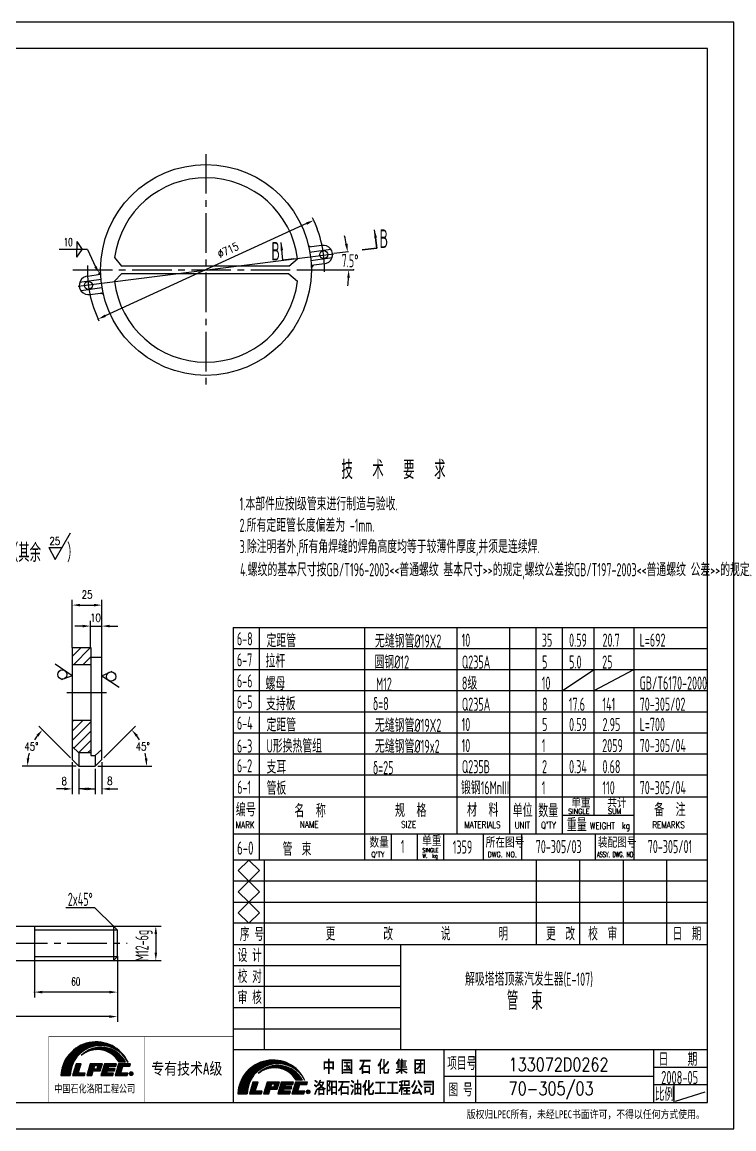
# Model space of a CAD drawing. Extents: x 61 to 809, y -2159 to 728.
# Drawn here: x 539.2 to 809.3, y -2154.2 to -1734.2 of the extents above; entities that cross this region are included whole.
import ezdxf
from ezdxf.enums import TextEntityAlignment as Align

# ---------------------------------------------------------------- set-up
doc = ezdxf.new("R2010")
doc.units = 0
doc.header["$LTSCALE"] = 20
doc.header["$MEASUREMENT"] = 0
for name, pattern in [('CENTER', [2, 1.25, -0.25, 0.25, -0.25]), ('CENTER2', [1.125, 0.75, -0.125, 0.125, -0.125]), ('DASHDOT', [1, 0.5, -0.25, 0, -0.25])]:
    doc.linetypes.add(name, pattern=pattern)
doc.layers.get('0').update_dxf_attribs({"linetype": 'CONTINUOUS'})
doc.layers.get('DEFPOINTS').update_dxf_attribs({"linetype": 'CONTINUOUS'})
for name, color, linetype in [('0010001004', 7, 'DASHDOT'), ('CENTER', 7, 'CENTER'), ('CON', 7, 'CONTINUOUS'), ('red', 1, 'CONTINUOUS'), ('TEXT', 3, 'CONTINUOUS'), ('THICK', 1, 'CONTINUOUS'), ('THIN', 7, 'CONTINUOUS'), ('WHITE', 7, 'CONTINUOUS'), ('YE', 2, 'CONTINUOUS')]:
    doc.layers.add(name, color=color, linetype=linetype)
doc.styles.add('CORPORATION', font='SIMHEI.TTF')
doc.styles.add('HZ', font='ascii', dxfattribs={"width": 0.65, "bigfont": 'lytxt'})
doc.styles.add('XW', font='romans', dxfattribs={"width": 0.8})
doc.styles.add('版权', font='SIMHEI.TTF', dxfattribs={"width": 0.8, "height": 3})
doc.dimstyles.new('1', dxfattribs={"dimtxt": 3, "dimasz": 3, "dimexe": 2, "dimexo": 0, "dimgap": 1, "dimtad": 0, "dimdec": 1, "dimzin": 0, "dimdsep": 46, "dimtxsty": 'XW', "dimcen": 0.1, "dimclrd": 7, "dimclre": 7, "dimclrt": 3, "dimadec": 0, "dimazin": 0, "dimtfac": 1, "dimtdec": 1, "dimtofl": 0, "dimtmove": 2, "dimatfit": 3, "dimfxl": 0, "dimtvp": 1.333333333333333, "dimtolj": 1, "dimtzin": 0, "dimarcsym": 0})
doc.dimstyles.new('DIM11', dxfattribs={"dimtxt": 3, "dimasz": 3, "dimexe": 2, "dimexo": 1, "dimgap": 1, "dimtad": 0, "dimdec": 3, "dimzin": 0, "dimdsep": 46, "dimtxsty": 'XW', "dimcen": 0, "dimclrd": 7, "dimclre": 7, "dimclrt": 3, "dimadec": 0, "dimazin": 0, "dimtfac": 0.6666666666666666, "dimtdec": 3, "dimtix": 1, "dimtofl": 0, "dimtmove": 2, "dimatfit": 3, "dimfxl": 0, "dimtvp": 1.333333333333333, "dimtolj": 1, "dimtzin": 0, "dimarcsym": 0})
doc.dimstyles.new('DIM6', dxfattribs={"dimtxt": 3, "dimasz": 3, "dimexe": 2, "dimexo": 1, "dimgap": 1, "dimtad": 0, "dimtih": 1, "dimtoh": 1, "dimdec": 1, "dimzin": 0, "dimdsep": 46, "dimtxsty": 'XW', "dimcen": 2, "dimclrd": 7, "dimclre": 7, "dimclrt": 3, "dimadec": 0, "dimazin": 0, "dimtfac": 0.6666666666666666, "dimtdec": 1, "dimtmove": 2, "dimatfit": 3, "dimfxl": 0, "dimtvp": 0.8333333333333334, "dimtolj": 1, "dimtzin": 0, "dimarcsym": 0})
pattern_1 = [(45, (0, 0), (-0.1122532015133644, 0.1122532015133644), [])]

# ---------------------------------------------------------------- blocks, each defined once
blk = doc.blocks.new('*D20')
at = {"layer": 'DEFPOINTS', "color": 0}
for p in [(558.2579928329791, -2014.013701108211), (560.7579928329791, -2016.513701108211), (558.2579928329791, -2025.15029196441)]:
    blk.add_point(p, dxfattribs=at)
at = {"layer": 'THIN', "color": 7, "lineweight": -2}
for p, q in [((558.2579928329791, -2015.013701108211), (558.2579928329791, -2027.15029196441)), ((560.7579928329791, -2017.513701108211), (560.7579928329791, -2027.15029196441)), ((555.2579928329791, -2025.15029196441), (552.2579928329791, -2025.15029196441)), ((563.7579928329791, -2025.15029196441), (566.7579928329791, -2025.15029196441))]:
    blk.add_line(p, q, dxfattribs=at)
at = {"layer": 'THIN', "color": 7}
for points in [[(555.2579928329791, -2024.65029196441), (555.2579928329791, -2025.65029196441), (558.2579928329791, -2025.15029196441)], [(563.7579928329791, -2024.65029196441), (563.7579928329791, -2025.65029196441), (560.7579928329791, -2025.15029196441)]]:
    blk.add_solid(points, dxfattribs=at)
at = {"layer": 'THIN', "color": 3, "insert": (555.2300005828571, -2022.178611678173), "char_height": 3, "attachment_point": 5, "style": 'XW'}
blk.add_mtext('\\A1;8', dxfattribs=at)
blk = doc.blocks.new('*D21')
at = {"layer": 'DEFPOINTS', "color": 0}
for p in [(569.5079928329791, -2014.013701108211), (567.0079928329791, -2016.513701108211), (569.5079928329791, -2025.15029196441)]:
    blk.add_point(p, dxfattribs=at)
at = {"layer": 'THIN', "color": 7, "lineweight": -2}
for p, q in [((569.5079928329791, -2015.013701108211), (569.5079928329791, -2027.15029196441)), ((567.0079928329791, -2017.513701108211), (567.0079928329791, -2027.15029196441)), ((564.0079928329791, -2025.15029196441), (561.0079928329791, -2025.15029196441)), ((572.5079928329791, -2025.15029196441), (575.5079928329791, -2025.15029196441))]:
    blk.add_line(p, q, dxfattribs=at)
at = {"layer": 'THIN', "color": 7}
for points in [[(564.0079928329791, -2024.65029196441), (564.0079928329791, -2025.65029196441), (567.0079928329791, -2025.15029196441)], [(572.5079928329791, -2024.65029196441), (572.5079928329791, -2025.65029196441), (569.5079928329791, -2025.15029196441)]]:
    blk.add_solid(points, dxfattribs=at)
at = {"layer": 'THIN', "color": 3, "insert": (572.5071699728115, -2022.086302941379), "char_height": 3, "attachment_point": 5, "style": 'XW'}
blk.add_mtext('\\A1;8', dxfattribs=at)
blk = doc.blocks.new('*D7')
at = {"layer": 'DEFPOINTS', "color": 0}
for p in [(543.86544230808, -2006.760782515361), (558.257992832979, -2014.01370110821), (560.7579928329791, -2016.513701108211), (560.7579928329791, -2016.513701108211), (567.007992832979, -2016.513701108211)]:
    blk.add_point(p, dxfattribs=at)
at = {"layer": 'THIN', "color": 7, "lineweight": -2}
for p, q in [((557.5508860517924, -2013.306594327024), (545.5510695238772, -2001.306777799108)), ((559.757992832979, -2016.513701108211), (539.2521556472796, -2016.51370110821))]:
    blk.add_line(p, q, dxfattribs=at)
for start, end in [(143.8208058964065, 149.2795226039991), (165.2550525278832, 171.179194103593)]:
    blk.add_arc((560.757992832979, -2016.513701108211), 19.50583718569948, start, end, dxfattribs=at)
at = {"layer": 'THIN', "color": 7}
for points in [[(544.6336793129585, -2004.673841546307), (545.3930687660526, -2005.324477895221), (546.9652830862502, -2002.720991361482)], [(541.9813752227245, -2013.561034718185), (540.9843364164759, -2013.484134660745), (541.2521556472793, -2016.513701108211)]]:
    blk.add_solid(points, dxfattribs=at)
at = {"layer": 'THIN', "color": 3, "insert": (542.7369490926138, -2009.049140382833), "char_height": 3, "attachment_point": 5, "style": 'XW'}
blk.add_mtext('\\A1;45%%d', dxfattribs=at)
blk = doc.blocks.new('*D11')
at = {"layer": 'DEFPOINTS', "color": 0}
for p in [(569.5079928329791, -1955.407523343699), (558.2579928329791, -1971.513701108211), (569.5079928329791, -1975.263701108211)]:
    blk.add_point(p, dxfattribs=at)
at = {"layer": 'THIN', "color": 7, "lineweight": -2}
for p, q in [((558.2579928329791, -1971.513701108211), (558.2579928329791, -1953.407523343699)), ((561.2579928329791, -1955.407523343699), (566.5079928329791, -1955.407523343699)), ((569.5079928329791, -1975.263701108211), (569.5079928329791, -1953.407523343699))]:
    blk.add_line(p, q, dxfattribs=at)
at = {"layer": 'THIN', "color": 7}
for points in [[(561.2579928329791, -1954.907523343699), (561.2579928329791, -1955.907523343699), (558.2579928329791, -1955.407523343699)], [(566.5079928329791, -1954.907523343699), (566.5079928329791, -1955.907523343699), (569.5079928329791, -1955.407523343699)]]:
    blk.add_solid(points, dxfattribs=at)
at = {"layer": 'THIN', "color": 3, "insert": (563.8829928329791, -1951.407523343699), "char_height": 3, "attachment_point": 5, "style": 'XW'}
blk.add_mtext('\\A1;25', dxfattribs=at)
blk = doc.blocks.new('*D12')
at = {"layer": 'DEFPOINTS', "color": 0}
for p in [(569.5079928329791, -1963.360646249807), (565.2040239712247, -1971.513701108211), (569.5079928329791, -1975.263701108211)]:
    blk.add_point(p, dxfattribs=at)
at = {"layer": 'THIN', "color": 7, "lineweight": -2}
for p, q in [((565.2040239712247, -1971.513701108211), (565.2040239712247, -1961.360646249807)), ((569.5079928329791, -1975.263701108211), (569.5079928329791, -1961.360646249807)), ((562.2040239712247, -1963.360646249807), (559.2040239712247, -1963.360646249807)), ((572.5079928329791, -1963.360646249807), (575.5079928329791, -1963.360646249807))]:
    blk.add_line(p, q, dxfattribs=at)
at = {"layer": 'THIN', "color": 7}
for points in [[(562.2040239712247, -1962.860646249807), (562.2040239712247, -1963.860646249807), (565.2040239712247, -1963.360646249807)], [(572.5079928329791, -1962.860646249807), (572.5079928329791, -1963.860646249807), (569.5079928329791, -1963.360646249807)]]:
    blk.add_solid(points, dxfattribs=at)
at = {"layer": 'THIN', "color": 3, "insert": (567.0828159767943, -1960.20911434811), "char_height": 3, "attachment_point": 5, "style": 'XW'}
blk.add_mtext('\\A1;10', dxfattribs=at)
blk = doc.blocks.new('*D13')
at = {"layer": 'DEFPOINTS', "color": 0}
for p in [(585.8506194064498, -2011.464834534567), (569.5079928329789, -2014.01370110821), (560.757992832979, -2016.513701108211), (567.007992832979, -2016.51370110821), (567.007992832979, -2016.51370110821)]:
    blk.add_point(p, dxfattribs=at)
at = {"layer": 'THIN', "color": 7, "lineweight": -2}
for p, q in [((570.2150996141655, -2013.306594327024), (582.21596639518, -2001.305727546009)), ((568.007992832979, -2016.51370110821), (588.5153153008557, -2016.51370110821))]:
    blk.add_line(p, q, dxfattribs=at)
for start, end in [(30.71982700242657, 36.17986704683983), (8.820132953161883, 14.74552563837693)]:
    blk.add_arc((567.007992832979, -2016.51370110821), 19.50732246787662, start, end, dxfattribs=at)
at = {"layer": 'THIN', "color": 7}
for points in [[(582.3739824420503, -2005.323418409189), (583.1333680742448, -2004.672777600742), (580.8017528328069, -2002.719941108382)], [(586.7831523228976, -2013.484136233575), (585.7861130650676, -2013.561030435866), (586.5153153008555, -2016.51370110821)]]:
    blk.add_solid(points, dxfattribs=at)
at = {"layer": 'THIN', "color": 3, "insert": (585.0304087951474, -2009.048571989951), "char_height": 3, "attachment_point": 5, "style": 'XW'}
blk.add_mtext('\\A1;45%%d', dxfattribs=at)
blk = doc.blocks.new('LPEC')
h = blk.add_hatch()
h.set_pattern_fill('ANSI31', color=256, scale=0.05, style=0)
h.set_pattern_definition(pattern_1)
edge = h.paths.add_edge_path()
edge.add_arc((15.13634173371898, 0.8108710381984279), 11.54720042876356, 26.85015761573072, 179.2178339570426)
edge.add_line((3.590217256253952, 0.9685012793335093), (0.05279492648219275, 0.9685012793335093))
edge.add_arc((13.40353834593937, 0.3896851102606888), 13.36328470136587, 24.948028602122292, 177.517518871708, ccw=False)
edge.add_line((25.51990509902231, 6.02626516509406), (25.43864739037565, 6.02626516509406))
h = blk.add_hatch()
h.set_pattern_fill('ANSI31', color=256, scale=0.05, style=0)
h.set_pattern_definition(pattern_1)
edge = h.paths.add_edge_path()
edge.add_arc((15.23959525281387, 1.187099232742302), 10.51862965956591, 27.57701538988932, 135.2740042091311)
edge.add_arc((13.88112386892189, 1.300082792656863), 9.514340166635382, 29.995451964915105, 129.9929834279498, ccw=False)
edge.add_line((22.12116174305095, 6.05659881169538), (24.56319669033121, 6.05659881169538))
h = blk.add_hatch()
h.set_pattern_fill('ANSI31', color=256, scale=0.05, style=0)
h.set_pattern_definition(pattern_1)
h.paths.add_polyline_path([(6.631105068037527, 1.886310876473544), (7.731193039823552, 5.397466774701115), (5.787349380215915, 5.397466774701115), (4.441610823021279, 0.9685012793335093), (9.034208362967206, 0.968501279333509), (9.290539460207924, 1.886310876473544)])
h = blk.add_hatch()
h.set_pattern_fill('ANSI31', color=256, scale=0.05, style=0)
h.set_pattern_definition(pattern_1)
h.paths.add_polyline_path([(14.07980144296528, 4.720643877207436), (13.6552847140196, 3.415442792087213), (12.51040749547513, 3.415442792087212), (12.90227062650826, 4.720643877207436)], flags=16)
h.paths.add_polyline_path([(12.288550824342, 2.729415588061215), (14.93730470468074, 2.729415588061215), (15.79174090433401, 5.397466774701115), (11.17778234072432, 5.397466774701115), (9.83204497025315, 0.968501279333509), (11.74384709436515, 0.968501279333509)])
h = blk.add_hatch()
h.set_pattern_fill('ANSI31', color=256, scale=0.05, style=0)
h.set_pattern_definition(pattern_1)
h.paths.add_polyline_path([(21.11485697221349, 5.397467466208127), (16.53293994409921, 5.397467466208127), (15.18720138690435, 0.968501279333509), (19.77980011357397, 0.968501279333509), (20.0468105359231, 1.886311567980556), (17.3873761437527, 1.886311567980556), (17.68642928832071, 2.750760335009772), (20.33518316865923, 2.750760335009772), (20.59151426590017, 3.64722518520125), (17.94276038556143, 3.64722518520125), (18.19909148280215, 4.490329896788808), (20.86920638680442, 4.490329896788808)])
h = blk.add_hatch()
h.set_pattern_fill('ANSI31', color=256, scale=0.05, style=0)
h.set_pattern_definition(pattern_1)
h.paths.add_polyline_path([(26.51379992720456, 5.386795438487297), (21.91052187542675, 5.386795438487297), (20.58614434189565, 0.968501279333509), (25.13602102123798, 0.968501279333509), (25.43507416580599, 1.875638848752828), (22.76495807508024, 1.875638848752828), (23.57667341412969, 4.479657869068092), (26.21474678263655, 4.479657869068092)])
for p, q in [((5.787349380215915, 5.397466774701115), (4.441610823021279, 0.968501279333509)), ((7.731193039823552, 5.397466774701115), (5.787349380215915, 5.397466774701115)), ((6.631105068037527, 1.886310876473544), (7.731193039823552, 5.397466774701115)), ((11.17778234072432, 5.397466774701115), (9.83204497025315, 0.968501279333509)), ((15.79174090433401, 5.397466774701115), (11.17778234072432, 5.397466774701115)), ((12.51040749547513, 3.415442792087212), (12.90227062650826, 4.720643877207436)), ((12.90227062650826, 4.720643877207436), (14.07980144296527, 4.720643877207436)), ((14.07980144296528, 4.720643877207436), (13.6552847140196, 3.415442792087213)), ((14.93730470468074, 2.729415588061215), (15.79174090433401, 5.397466774701115)), ((16.53293994409921, 5.397467466208127), (15.18720138690435, 0.968501279333509)), ((21.11485697221349, 5.397467466208127), (16.53293994409921, 5.397467466208127)), ((17.94276038556143, 3.64722518520125), (18.19909148280215, 4.490329896788808)), ((18.19909148280215, 4.490329896788808), (20.86920638680442, 4.490329896788808)), ((21.91052187542675, 5.386795438487297), (20.58614434189565, 0.968501279333509)), ((20.86920638680442, 4.490329896788808), (21.11485697221349, 5.397467466208127)), ((26.51379992720456, 5.386795438487297), (21.91052187542675, 5.386795438487297)), ((24.56319669033121, 6.05659881169538), (22.12116174305095, 6.05659881169538)), ((22.76495807508024, 1.875638848752828), (23.57667341412969, 4.479657869068092)), ((23.57667341412969, 4.479657869068092), (26.21474678263655, 4.479657869068092)), ((25.43864739037565, 6.02626516509406), (25.51990509902231, 6.02626516509406)), ((26.21474678263655, 4.479657869068092), (26.51379992720456, 5.386795438487297)), ((0.05279492648219275, 0.9685012793335093), (3.590217256253952, 0.9685012793335093)), ((4.441610823021279, 0.9685012793335093), (9.034208362967206, 0.968501279333509)), ((9.290539460207924, 1.886310876473544), (6.631105068037527, 1.886310876473544)), ((9.034208362967206, 0.968501279333509), (9.290539460207924, 1.886310876473544)), ((9.83204497025315, 0.968501279333509), (11.74384709436515, 0.968501279333509)), ((11.74384709436515, 0.968501279333509), (12.288550824342, 2.729415588061215)), ((12.288550824342, 2.729415588061215), (14.93730470468074, 2.729415588061215)), ((13.6552847140196, 3.415442792087213), (12.51040749547513, 3.415442792087212)), ((15.18720138690435, 0.968501279333509), (19.77980011357397, 0.968501279333509)), ((17.3873761437527, 1.886311567980556), (17.68642928832071, 2.750760335009772)), ((20.0468105359231, 1.886311567980556), (17.3873761437527, 1.886311567980556)), ((17.68642928832071, 2.750760335009772), (20.33518316865923, 2.750760335009772)), ((20.59151426590017, 3.64722518520125), (17.94276038556143, 3.64722518520125)), ((19.77980011357397, 0.968501279333509), (20.0468105359231, 1.886311567980556)), ((20.33518316865923, 2.750760335009772), (20.59151426590017, 3.64722518520125)), ((20.58614434189565, 0.968501279333509), (25.13602102123798, 0.968501279333509)), ((25.43507416580599, 1.875638848752828), (22.76495807508024, 1.875638848752828)), ((25.13602102123798, 0.968501279333509), (25.43507416580599, 1.875638848752828))]:
    blk.add_line(p, q)
at = {"color": 251}
for p, q in [((26.3491432231873, 1.268212865588907), (26.3491432231873, 2.109340558628332)), ((26.3491432231873, 2.109340558628332), (26.89028678255374, 2.109340558628332)), ((26.44684973214851, 1.268212865588907), (26.3491432231873, 1.268212865588907)), ((26.44309137870721, 1.756367027765009), (26.44309137870721, 2.037995014141757)), ((26.44309137870721, 2.037995014141757), (26.89028678255374, 2.037995014141757)), ((26.89028678255374, 1.756367027765009), (26.44309137870721, 1.756367027765009)), ((26.90156065615395, 1.677511717124844), (26.44684973214851, 1.677511717124844)), ((26.44684973214851, 1.677511717124844), (26.44684973214851, 1.268212865588907)), ((27.0255720790334, 1.279477514819177), (26.90156065615395, 1.677511717124844)), ((26.97927281414725, 1.739939258404747), (27.12327858799483, 1.279477514819177)), ((27.12327858799483, 1.279477514819177), (27.0255720790334, 1.279477514819177))]:
    blk.add_line(p, q, dxfattribs=at)
blk.add_circle((26.6953680349842, 1.667531196416292), 0.7054155515529277, dxfattribs=at)
for centre, radius, start, end in [((13.40353834593937, 0.3896851102606888), 13.36328470136587, 24.94802860212237, 177.517518871708), ((15.13634173371898, 0.8108710381984279), 11.54720042876356, 26.85015761573072, 179.2178339570426), ((15.23959525281387, 1.187099232742302), 10.51862965956591, 27.57701538988932, 135.2740042091311), ((13.88112386892189, 1.300082792656863), 9.514340166635382, 29.99545196491507, 129.9929834279499), ((26.86904143436524, 1.897439464434506), 0.1421521275716903, 262.9337998199252, 81.40465485850675), ((26.88928944581728, 1.913681620212544), 0.1956614802728412, 297.380210849457, 89.70794745534258)]:
    blk.add_arc(centre, radius, start, end)

msp = doc.modelspace()

# ---------------------------------------------------------------- linework, layer by layer
msp.add_line((744.3014582321381, -2035.157893315461), (771.3014574255163, -2035.157893315461))
at = {"color": 1, "linetype": 'Continuous'}
msp.add_line((786.5031738952356, -2137.51789331546), (786.5031738952356, -2144.07276477321), dxfattribs=at)
at = {"const_width": 0.2}
for points in [[(549.2531738952356, -2119.157893315461), (619.2531738952356, -2119.157893315461)], [(549.2531738952356, -2144.157893315461), (549.2531738952356, -2119.157893315461)], [(585.6493992191544, -2119.157893315461), (585.6493992191544, -2144.157893315461)], [(549.2531738952356, -2144.157893315461), (619.2531738952356, -2144.157893315461)]]:
    msp.add_lwpolyline(points, dxfattribs=at)
at = {"layer": '0010001004', "color": 7, "linetype": 'CENTER2'}
for p, q in [((608.98537146043, -1784.21165269891), (608.98537146043, -1873.71165269891)), ((558.48537146043, -1828.21165269891), (663.8853714604301, -1828.21165269891)), ((556.2579928329791, -1988.513701108211), (571.5079928329791, -1988.513701108211)), ((443.8726045087158, -2083.750340169036), (579.1226045087158, -2083.750340169036))]:
    msp.add_line(p, q, dxfattribs=at)
at = {"layer": 'CENTER', "color": 7, "linetype": 'Continuous'}
msp.add_line((560.5270915056236, -1834.329408830012), (657.4578492863408, -1822.093470122421), dxfattribs=at)
at = {"layer": 'red'}
for p, q in [((629.3014582321381, -2052.157893315461), (629.3014582321382, -1963.847561128445)), ((669.3014582321381, -2052.157893315461), (669.3014582321382, -1963.847561128445)), ((704.3014582321381, -2042.157893315461), (704.301458232138, -1963.847561128445)), ((724.3014582321381, -2042.157893315461), (724.3014582321379, -1963.847561128445)), ((734.3014582321381, -2042.157893315461), (734.301458232138, -1963.847561128445)), ((744.3014582321381, -2042.157893315461), (744.3014582321376, -1963.847561128445)), ((756.3014574255163, -2035.157893315461), (756.3014574255162, -1963.847561128445)), ((771.3014574255167, -1963.847561128445), (771.3014574255163, -2052.157893315461)), ((619.2299584311501, -2028.157893315461), (799.3014574255163, -2028.157893315461)), ((619.2299584311501, -2042.157893315461), (799.3014574255163, -2042.157893315461)), ((679.3014582321381, -2042.157893315461), (679.3014582321381, -2052.157893315461)), ((689.3014582321381, -2052.157893315461), (689.3014582321381, -2042.157893315461)), ((699.3014582321381, -2052.157893315461), (699.3014582321381, -2042.157893315461)), ((714.3014582321381, -2052.157893315461), (714.3014582321381, -2042.157893315461)), ((728.8014582321381, -2052.157893315461), (728.8014582321381, -2042.157893315461)), ((756.8014582321381, -2052.157893315461), (756.8014582321381, -2042.157893315461))]:
    msp.add_line(p, q, dxfattribs=at)
at = {"layer": 'TEXT'}
for p, q in [((621.2531738952356, -2056.157893315461), (625.2531738952356, -2052.157893315461)), ((625.2531738952356, -2052.157893315461), (629.2531738952356, -2056.157893315461)), ((625.2531738952356, -2060.157893315461), (621.2531738952356, -2056.157893315461)), ((629.2531738952356, -2056.157893315461), (625.2531738952356, -2060.157893315461)), ((621.2531738952356, -2064.157893315461), (625.2531738952356, -2060.157893315461)), ((625.2531738952356, -2060.157893315461), (629.2531738952356, -2064.157893315461)), ((625.2531738952356, -2068.157893315461), (621.2531738952356, -2064.157893315461)), ((629.2531738952356, -2064.157893315461), (625.2531738952356, -2068.157893315461)), ((625.2531738952356, -2068.157893315461), (621.2531738952356, -2072.157893315461)), ((629.2531738952356, -2072.157893315461), (625.2531738952356, -2068.157893315461)), ((621.2531738952356, -2072.157893315461), (625.2531738952356, -2076.157893315461)), ((625.2531738952356, -2076.157893315461), (629.2531738952356, -2072.157893315461))]:
    msp.add_line(p, q, dxfattribs=at)
at = {"layer": 'THICK', "color": 7, "linetype": 'Continuous'}
for p, q in [((560.0058771595892, -1817.394064885826), (561.9732611127483, -1820.394064885826)), ((560.0058771595892, -1817.394064885826), (560.0058771595892, -1820.394064885826)), ((564.0602780301111, -1820.394064885826), (553.3102780301111, -1820.394064885826)), ((560.0058771595892, -1823.394064885826), (560.0058771595893, -1820.394064885826)), ((560.0058771595892, -1823.394064885826), (561.9732611127483, -1820.394064885826)), ((564.0602780301111, -1820.394064885826), (567.0540396446459, -1826.99250790219)), ((657.4957884548852, -1821.897898886825), (663.0985229658187, -1821.168607449884)), ((645.9853714604302, -1828.21165269891), (664.9853714604302, -1828.21165269891))]:
    msp.add_line(p, q, dxfattribs=at)
at = {"layer": 'THICK'}
for p, q in [((638.123339080911, -1824.519480504973), (637.5098833525248, -1817.75087530908)), ((673.3693491332614, -1815.980473134294), (673.8877741113143, -1819.972619445933)), ((648.6435644622378, -1819.484352498486), (647.8724686023687, -1819.017542928219)), ((647.8724686023687, -1819.017542928219), (648.3938024068424, -1819.495257345327)), ((653.0219288822519, -1818.892807905446), (648.0484974680252, -1819.610428953063)), ((648.3311839483357, -1821.499896696596), (656.3885790332566, -1820.347341081671)), ((668.3105518254021, -1820.616507303812), (673.8877741113143, -1819.972619445933)), ((673.8877741113143, -1819.972619445933), (668.3105518254021, -1820.616507303812)), ((574.3046656608044, -1823.494805739359), (576.98537146043, -1826.71165269891)), ((640.48537146043, -1826.71165269891), (576.98537146043, -1826.71165269891)), ((642.3834158068356, -1823.959827741752), (638.123339080911, -1824.519480504973)), ((640.48537146043, -1826.71165269891), (643.7318088268363, -1824.006288226905)), ((648.7704804543795, -1824.683765189448), (656.9277803614581, -1823.526847635787)), ((653.9266935267584, -1825.859973824099), (648.9532621125317, -1826.577594871717)), ((649.6981863399816, -1826.444975509035), (648.9816147143191, -1827.226976215745)), ((648.9816147143191, -1827.226976215745), (649.1986622291907, -1826.466785202717)), ((564.0472490942833, -1830.584957264245), (569.0206805085098, -1829.867336216628)), ((568.0259942256646, -1830.010860426151), (568.981423059881, -1828.968192817204)), ((568.981423059881, -1828.968192817204), (568.5255183364555, -1829.989050732468)), ((574.2433859279091, -1832.453638231431), (576.98537146043, -1829.71165269891)), ((640.48537146043, -1829.71165269891), (576.98537146043, -1829.71165269891)), ((640.48537146043, -1829.71165269891), (643.7232681669428, -1832.486992733064)), ((569.2078241053988, -1831.861070721055), (561.0461622595834, -1832.918083452558)), ((569.5428538505477, -1834.949396330485), (561.5853635877851, -1836.097590006673)), ((564.9520137387898, -1837.552123182899), (569.9254451530163, -1836.834502135281)), ((569.3303781588037, -1836.960578589859), (569.0806161034083, -1836.9714834367)), ((569.0806161034083, -1836.9714834367), (570.1014740186728, -1837.427388160126)), ((570.1014740186728, -1837.427388160126), (569.5801402141993, -1836.949673743017)), ((558.2579928329791, -1971.513701108211), (558.2579928329791, -2014.013701108211)), ((558.2579928329791, -1971.513701108211), (565.2579928329791, -1971.513701108211)), ((565.2579928329791, -1971.513701108211), (565.2579928329791, -2012.513701108211)), ((565.2579928329791, -1978.013701108211), (558.2579928329791, -1978.013701108211)), ((569.5079928329791, -1975.263701108211), (565.2579928329791, -1975.263701108211)), ((569.5079928329791, -2014.013701108211), (569.5079928329791, -1975.263701108211)), ((558.2579928329791, -1999.013701108211), (565.2579928329791, -1999.013701108211)), ((560.7579928329791, -2011.513701108211), (558.2579928329791, -2009.013701108211)), ((560.7579928329791, -2011.513701108211), (560.7579928329791, -2016.513701108211)), ((565.2579928329791, -2011.513701108211), (560.7579928329791, -2011.513701108211)), ((567.0079928329791, -2012.513701108211), (569.5079928329791, -2010.227986822496)), ((558.2579928329791, -2014.013701108211), (560.7579928329791, -2016.513701108211)), ((565.2579928329791, -2012.513701108211), (567.0079928329791, -2012.513701108211)), ((567.0079928329791, -2012.513701108211), (567.0079928329791, -2016.513701108211)), ((567.0079928329791, -2016.513701108211), (569.5079928329791, -2014.013701108211)), ((560.7579928329791, -2016.513701108211), (567.0079928329791, -2016.513701108211)), ((799.3014574255163, -2052.157893315461), (619.2531738952356, -2052.157893315461)), ((631.2531738952356, -2124.157893315461), (631.2531738952356, -2052.157893315461)), ((734.2531738952356, -2052.157893315461), (734.2531738952356, -2084.157893315461)), ((750.7531738952356, -2052.157893315461), (750.7531738952356, -2084.157893315461)), ((767.2531738952356, -2052.157893315461), (767.2531738952356, -2084.157893315461)), ((783.7531738952356, -2052.157893315461), (783.7531738952356, -2084.157893315461)), ((507.8726045087158, -2077.250340169036), (573.8726045087158, -2077.250340169036)), ((543.8726045087158, -2077.250340169036), (543.8726045087158, -2090.250340169036)), ((573.8726045087158, -2077.250340169036), (573.8726045087158, -2090.250340169036)), ((575.3726045087158, -2078.750340169036), (573.8726045087158, -2077.250340169036)), ((575.3726045087158, -2088.750340169036), (575.3726045087158, -2078.750340169036)), ((619.2531738952356, -2084.157893315461), (799.2531738952356, -2084.157893315461)), ((682.7531738952356, -2084.157893315461), (682.7531738952356, -2124.157893315461)), ((507.8726045087158, -2090.250340169036), (573.8726045087158, -2090.250340169036)), ((573.8726045087158, -2090.250340169036), (575.3726045087158, -2088.750340169036)), ((799.2531738952356, -2124.157893315461), (619.2531738952356, -2124.157893315461)), ((699.2531738952356, -2124.157893315461), (699.2531738952356, -2144.157893315461)), ((711.2531738952356, -2124.157893315461), (711.2531738952356, -2144.157893315461)), ((778.7531738952356, -2124.157893315461), (778.7531738952356, -2144.157893315461))]:
    msp.add_line(p, q, dxfattribs=at)
at = {"layer": 'THICK', "color": 0}
msp.add_line((565.2040239712247, -1963.360646249807), (569.5079928329791, -1963.360646249807), dxfattribs=at)
at = {"layer": 'THICK', "color": 7}
for p, q in [((558.2579928329791, -1974.924217361379), (561.6684965586447, -1971.513701108211)), ((565.2040239712247, -1971.513701108211), (558.7040478470141, -1978.013701108211)), ((558.2579928329791, -1982.263701108211), (551.7981211300405, -1977.803313503801)), ((562.2395752595941, -1978.013701108211), (565.2579928329791, -1974.995272447539)), ((558.2579928329791, -1982.263701108211), (554.0289375559006, -1983.821774105029)), ((569.5079928329791, -1982.263701108211), (573.3627809459099, -1980.473978055779)), ((569.5079928329791, -1982.263701108211), (576.0079928329791, -1986.513701108211)), ((558.9172894596597, -1999.013701108211), (558.2579928329791, -1999.673000156628)), ((558.2579928329791, -2003.208540555949), (562.4528168722399, -1999.013701108211)), ((565.2579928329791, -1999.744055242787), (558.2579928329791, -2006.74408095527)), ((558.8909517936731, -2009.646660068905), (565.2579928329791, -2003.279595642108)), ((565.2579928329791, -2006.81513604143), (560.6587187466425, -2011.414427021874)), ((564.0949724375394, -2011.513701108211), (565.2579928329791, -2010.350676440751)), ((566.8726045087158, -2070.250340169036), (555.8726045087158, -2070.250340169036)), ((573.8726045087158, -2077.250340169036), (566.8726045087158, -2070.250340169036)), ((575.3726045087158, -2078.750340169036), (543.8726045087158, -2078.750340169036)), ((543.8726045087158, -2088.750340169036), (575.3726045087158, -2088.750340169036))]:
    msp.add_line(p, q, dxfattribs=at)
at = {"layer": 'THICK'}
for centre, radius in [((608.98537146043, -1828.21165269891), 40), ((653.6741208488214, -1822.367666987299), 1.5), ((564.3997265943783, -1834.072902162309), 1.5)]:
    msp.add_circle(centre, radius, dxfattribs=at)
at = {"layer": 'THICK', "color": 7}
for centre in [(554.5079928329791, -1981.763701108211), (573.0079928329791, -1982.513701108211)]:
    msp.add_circle(centre, 1.75, dxfattribs=at)
at = {"layer": 'THICK'}
for centre, radius, start, end in [((608.98537146043, -1828.21165269891), 35, 6.900948341910907, 172.2548499145738), ((653.5742160266631, -1822.372028926036), 3.5, 274.1365770416169, 100.8658861240328), ((564.3997265943783, -1834.072902162309), 3.5, 90.86342295838377, 282.5079798014418), ((608.98537146043, -1828.21165269891), 35, 186.9613391790318, 352.9836500189081)]:
    msp.add_arc(centre, radius, start, end, dxfattribs=at)
at = {"layer": 'THICK', "color": 7, "linetype": 'CENTER'}
for start, end in [(358.9076701537462, 25.93932994473144), (178.0228878796955, 205.5236536600637)]:
    msp.add_arc((608.9826093717841, -1828.122560722014), 44.99999999999999, start, end, dxfattribs=at)
at = {"layer": 'THICK', "color": 6, "linetype": 'Continuous'}
msp.add_point((608.98537146043, -1828.21165269891), dxfattribs=at)
msp.add_point((608.98537146043, -1828.21165269891), dxfattribs=at)
at = {"layer": 'THICK'}
msp.add_solid([(575.2102247455063, -2108.656590169036), (575.2102247455063, -2108.844090169036), (575.3726045087158, -2108.750340169036)], dxfattribs=at)
at = {"layer": 'THIN'}
for p, q in [((809.3014574255161, -1734.165125695882), (66.30145742551603, -1734.165125695882)), ((809.3014574255161, -2154.165125695882), (809.3014574255161, -1734.165125695882)), ((673.8877741113143, -1819.972619445933), (672.9830094668081, -1813.005453527279)), ((551.8026206102747, -1938.094156991281), (557.5614374903832, -1928.005000725822)), ((549.3515071424115, -1933.594644351587), (551.8026206102747, -1938.094156991281)), ((549.3515071424115, -1933.594644351587), (554.3709096386096, -1933.594644351587)), ((619.2531738952357, -1971.847561128445), (799.3729564378917, -1971.847561128445)), ((619.2531738952357, -1979.847561128445), (799.3729564378917, -1979.847561128445)), ((744.3014574255166, -1987.847561128445), (756.3014566188959, -1979.847561128445)), ((756.3014566188959, -1987.847561128445), (771.3014566188957, -1979.847561128445)), ((619.2531738952357, -1987.847561128445), (799.3729564378917, -1987.847561128445)), ((619.2531738952357, -1995.847561128445), (799.3729564378917, -1995.847561128445)), ((619.2531738952357, -2003.847561128445), (799.3729564378917, -2003.847561128445)), ((619.2531738952355, -2011.847561128445), (799.3014574255163, -2011.847561128445)), ((619.2531738952355, -2019.847561128445), (799.3014574255163, -2019.847561128445)), ((799.3014574255163, -2060.157893315461), (619.2531738952356, -2060.157893315461)), ((619.2531738952356, -2068.157893315461), (799.3014574255163, -2068.157893315461)), ((799.3014574255163, -2076.157893315461), (619.2531738952356, -2076.157893315461)), ((619.2531738952356, -2092.157893315461), (682.7531738952356, -2092.157893315461)), ((682.7531738952356, -2100.157893315461), (619.2531738952356, -2100.157893315461)), ((619.2531738952356, -2108.157893315461), (682.7531738952356, -2108.157893315461)), ((619.2531738952356, -2116.157893315461), (682.7531738952356, -2116.157893315461)), ((799.2531738952356, -2130.83789331546), (778.7531738952356, -2130.83789331546)), ((699.2531738952356, -2134.157893315461), (778.7531738952356, -2134.157893315461)), ((799.2531738952356, -2137.51789331546), (778.7531738952356, -2137.51789331546)), ((787.1835419287712, -2143.675567710798), (798.4485321335873, -2140.138510364581)), ((66.30145742551603, -2154.165125695882), (809.3014574255161, -2154.165125695882))]:
    msp.add_line(p, q, dxfattribs=at)
at = {"layer": 'THIN', "color": 7, "linetype": 'ByBlock'}
for p, q in [((647.1634564185985, -1810.623334488041), (570.8017623249698, -1845.621786955987)), ((573.8726045087158, -2077.250340169036), (591.968740465444, -2077.250340169036)), ((589.968740465444, -2080.250340169036), (589.968740465444, -2087.250340169036)), ((543.8726045087158, -2090.250340169036), (543.8726045087158, -2104.2660720705)), ((573.8726045087158, -2090.250340169036), (591.968740465444, -2090.250340169036)), ((575.3726045087158, -2088.750340169036), (575.3726045087158, -2113.567292926678)), ((575.3726045087158, -2088.750340169036), (575.3726045087158, -2104.2660720705)), ((572.3726045087158, -2102.2660720705), (546.8726045087158, -2102.2660720705)), ((572.3726045087158, -2111.567292926678), (450.3726045087158, -2111.567292926678))]:
    msp.add_line(p, q, dxfattribs=at)
for centre, start, end in [((608.9853747559519, -1828.211463898695), 10.58997074421346, 13.76361722915497), ((608.9854250403819, -1828.211654804072), 353.6527070301127, 356.8263535150523)]:
    msp.add_arc(centre, 54.1677578414646, start, end, dxfattribs=at)
at = {"layer": 'THIN', "color": 0, "linetype": 'ByBlock'}
for p in [(651.242595502151, -1812.640853766708), (664.9853714604302, -1828.21165269891), (568.0745589644831, -1846.871731686985), (573.8726045087158, -2077.250340169036), (543.8726045087158, -2090.250340169036), (573.8726045087158, -2090.250340169036), (575.3726045087158, -2088.750340169036), (575.3726045087158, -2088.750340169036), (589.968740465444, -2090.250340169036), (543.8726045087158, -2102.2660720705)]:
    msp.add_point(p, dxfattribs=at)
at = {"layer": 'THIN', "color": 7, "linetype": 'ByBlock'}
for points in [[(647.3717805404316, -1811.077868381455), (646.9551322967653, -1810.168800594626), (649.890659779085, -1809.373389757043)], [(662.7243619539723, -1818.178307388976), (661.7366822084806, -1818.334796111717), (662.6999882494487, -1821.219590986822)], [(662.5702993773194, -1831.196658459036), (663.5699158872825, -1831.224350208885), (663.1531828818464, -1828.211654804072)], [(571.0100864468029, -1846.076320849401), (570.5934382031369, -1845.167253062572), (568.0745589644831, -1846.871731686985)], [(589.468740465444, -2080.250340169036), (590.468740465444, -2080.250340169036), (589.968740465444, -2077.250340169036)], [(589.468740465444, -2087.250340169036), (590.468740465444, -2087.250340169036), (589.968740465444, -2090.250340169036)], [(546.8726045087158, -2101.7660720705), (546.8726045087158, -2102.7660720705), (543.8726045087158, -2102.2660720705)], [(572.3726045087158, -2101.7660720705), (572.3726045087158, -2102.7660720705), (575.3726045087158, -2102.2660720705)], [(572.3726045087158, -2111.067292926678), (572.3726045087158, -2112.067292926678), (575.3726045087158, -2111.567292926678)]]:
    msp.add_solid(points, dxfattribs=at)
at = {"layer": 'THIN'}
for points in [[(672.8735125320921, -1816.044863078703), (673.8651857344306, -1815.916083189885), (672.9830094668076, -1813.005453527279)], [(637.2679134520432, -1820.782615826879), (638.2642601010849, -1820.697214685532), (637.5098833525248, -1817.75087530908)]]:
    msp.add_solid(points, dxfattribs=at)
at = {"layer": 'THIN', "color": 7}
msp.add_solid([(567.480600285105, -1826.731651581563), (566.6274790041869, -1827.253364222817), (568.6191775684099, -1829.551871744944)], dxfattribs=at)
at = {"layer": 'YE'}
for p, q in [((799.3014574255163, -1744.165125695882), (91.30145742551603, -1744.165125695882)), ((799.3014574255163, -2144.165125695882), (799.3014574255163, -1744.165125695882)), ((619.2531738952356, -1963.847561128445), (619.2531738952356, -2144.157893315461)), ((619.2531738952357, -1963.847561128445), (799.3729564378917, -1963.847561128445)), ((91.301457425516, -2144.165125695882), (799.3014574255163, -2144.165125695882))]:
    msp.add_line(p, q, dxfattribs=at)

# ---------------------------------------------------------------- block references
for p in [(553.9048700461034, -2134.886013855671), (621.0430623211987, -2141.781186891167)]:
    msp.add_blockref('LPEC', p)

# ---------------------------------------------------------------- texts
at = {"color": 3, "style": 'HZ', "width": 0.7}
msp.add_text('6-0', height=5, dxfattribs=at).set_placement((620.7914383510725, -2050.113562275437))
at = {"color": 3, "linetype": 'Continuous', "style": 'HZ', "width": 0.65}
for s, p in [('1', (682.9461368753383, -2049.48384165963)), ('1359', (702.6549601378846, -2049.72714165963)), ('70-305/03', (734.11574660738, -2049.546205378866)), ('70-305/01', (776.6157458007582, -2049.546205378866))]:
    msp.add_text(s, height=5, dxfattribs=at).set_placement(p)
at = {"style": 'CORPORATION'}
for s, height, width, p in [('专有技术A级', 4.5, 0.8, (588.220924671329, -2133.536443145878)), ('中 国 石 化 集 团', 4.5, 0.75, (653.204878747948, -2132.647475242839)), ('中 国 石 化', 4.5, 0.75, (653.204878747948, -2132.847475242838)), ('中 国 石 化 集 团', 4.5, 0.75, (653.4048787479524, -2132.647475242839)), ('中 国 石 化 集 团', 4.5, 0.75, (653.4048787479524, -2132.847475242838)), ('中国石化洛阳工程公司', 2.9241, 0.75, (551.4116933583836, -2140.372973812991)), ('洛阳石油化工工程公司', 4.5, 0.75, (649.7440378585025, -2140.697687946902)), ('洛阳石油化工工程公司', 4.5, 0.75, (649.7440378585025, -2140.897687946903)), ('洛阳石油化工工程公司', 4.5, 0.75, (649.9440378584995, -2140.697687946902)), ('洛阳石油化工工程公司', 4.5, 0.75, (649.9440378584995, -2140.897687946903))]:
    msp.add_text(s, height=height, dxfattribs=dict(at, width=width)).set_placement(p)
at = {"layer": 'CON', "color": 3, "insert": (707.9347455454591, -2147.130609266178), "char_height": 3, "width": 27563.58773006751, "attachment_point": 1, "style": '版权'}
msp.add_mtext('版权归LPEC所有，未经LPEC书面许可，不得以任何方式使用。', dxfattribs=at)
at = {"layer": 'TEXT'}
for s, height, style, width, p in [('技   术   要   求', 7, 'HZ', 0.65, (660.3875006589483, -1907.563940116469)), ('1.本部件应按I级管束进行制造与验收.', 5, 'HZ', 0.65, (621.7492693515092, -1919.480061337591)), ('2.所有定距管长度偏差为 -1mm.', 5, 'HZ', 0.65, (621.7492693515092, -1927.605906584481)), ('3.除注明者外,所有角焊缝的焊角高度均等于较薄件厚度,并须是连续焊.', 5, 'HZ', 0.65, (621.7492693515092, -1935.701144679719)), ('4.螺纹的基本尺寸按GB/T196-2003<<普通螺纹 基本尺寸>>的规定,螺纹公差按GB/T197-2003<<普通螺纹 公差>>的规定.', 5, 'HZ', 0.65, (621.9539910592912, -1944.461412354374)), ('6-8', 5, 'HZ', 0.65, (620.7324181910559, -1970.679692581355)), ('定距管', 5, 'HZ', 0.65, (631.9674654796826, -1971.367961069596)), ('无缝钢管%%c19X2', 5, 'HZ', 0.65, (673.1246178391347, -1971.529633232209)), ('10', 5, 'HZ', 0.65, (706.002737032566, -1971.208053268167)), ('35', 5, 'HZ', 0.65, (736.4274702272013, -1971.208053268167)), ('0.59', 5, 'HZ', 0.65, (746.7756813407901, -1971.208053268167)), ('20.7', 5, 'HZ', 0.65, (759.4485846342028, -1971.208053268167)), ('L=692', 5, 'HZ', 0.65, (773.5520054198438, -1971.174297073814)), ('6-7', 5, 'HZ', 0.65, (620.7324181910559, -1978.679692581355)), ('拉杆', 5, 'HZ', 0.65, (631.612634319944, -1979.104963877732)), ('圆钢%%c12', 5, 'HZ', 0.65, (672.9350345058014, -1979.506007031079)), ('Q235A', 5, 'HZ', 0.65, (706.1059116357407, -1979.51820719032)), ('5', 5, 'HZ', 0.65, (736.530644830376, -1979.51820719032)), ('5.0', 5, 'HZ', 0.65, (746.7756813407901, -1979.51820719032)), ('25', 5, 'HZ', 0.65, (759.3454100310281, -1979.51820719032)), ('6-6', 5, 'HZ', 0.65, (620.7324181910559, -1986.679692581355)), ('螺母', 5, 'HZ', 0.65, (631.612634319944, -1987.67811499175)), ('8级', 5, 'HZ', 0.65, (706.1059116357407, -1987.51820719032)), ('M12', 5, 'HZ', 0.65, (673.5498487518613, -1987.900202537645)), ('10', 5, 'HZ', 0.65, (736.4274702272013, -1987.51820719032)), ('GB/T6170-2000', 5, 'HZ', 0.65, (773.5520054198438, -1987.484450995967)), ('6-5', 5, 'HZ', 0.65, (620.7324181910559, -1994.679692581355)), ('支持板', 5, 'HZ', 0.65, (631.7917837089491, -1995.320211181801)), ('δ=8', 5, 'HZ', 0.65, (672.3392011724679, -1995.30081405706)), ('Q235A', 5, 'HZ', 0.65, (706.1059116357407, -1995.51820719032)), ('8', 5, 'HZ', 0.65, (736.530644830376, -1995.51820719032)), ('17.6', 5, 'HZ', 0.65, (746.6725067376154, -1995.51820719032)), ('141', 5, 'HZ', 0.65, (759.4485846342028, -1995.51820719032)), ('70-305/02', 5, 'HZ', 0.65, (773.5520054198438, -1995.484450995967)), ('6-4', 5, 'HZ', 0.65, (620.7324181910559, -2002.679692581355)), ('定距管', 5, 'HZ', 0.65, (631.9674654796826, -2003.367961069596)), ('无缝钢管%%c19X2', 5, 'HZ', 0.65, (673.1246178391347, -2003.529633232209)), ('10', 5, 'HZ', 0.65, (706.002737032566, -2003.208053268166)), ('5', 5, 'HZ', 0.65, (736.530644830376, -2003.208053268166)), ('0.59', 5, 'HZ', 0.65, (746.7756813407901, -2003.208053268166)), ('2.95', 5, 'HZ', 0.65, (759.4485846342028, -2003.208053268166)), ('L=700', 5, 'HZ', 0.65, (773.5520054198438, -2003.174297073813)), ('6-3', 5, 'HZ', 0.65, (620.7324181910559, -2011.402471668181)), ('U形换热管组', 5, 'HZ', 0.65, (631.9674654796826, -2011.367961069596)), ('无缝钢管%%c19x2', 5, 'HZ', 0.65, (673.1246178391347, -2011.478881228494)), ('10', 5, 'HZ', 0.65, (706.002737032566, -2011.208053268166)), ('1', 5, 'HZ', 0.65, (736.4274702272013, -2011.208053268166)), ('2059', 5, 'HZ', 0.65, (759.3454100310281, -2011.208053268166)), ('70-305/04', 5, 'HZ', 0.65, (773.5520054198438, -2011.174297073813)), ('6-2', 5, 'HZ', 0.65, (620.7324181910559, -2018.87969980524)), ('支耳', 5, 'HZ', 0.65, (631.9674654796826, -2019.367961069596)), ('δ=25', 5, 'HZ', 0.65, (672.3392011724679, -2019.590048615491)), ('Q235B', 5, 'HZ', 0.65, (706.1059116357407, -2019.208053268166)), ('2', 5, 'HZ', 0.65, (736.530644830376, -2019.208053268166)), ('0.34', 5, 'HZ', 0.65, (746.7756813407901, -2019.208053268166)), ('0.68', 5, 'HZ', 0.65, (759.4485846342028, -2019.208053268166)), ('6-1', 5, 'HZ', 0.65, (620.8407426216507, -2027.034965280838)), ('管板', 5, 'HZ', 0.65, (631.9674654796826, -2027.367961069596)), ('锻钢16MnIII', 5, 'HZ', 0.65, (705.765199797605, -2027.208053268166)), ('1', 5, 'HZ', 0.65, (736.4274702272013, -2027.208053268166)), ('110', 5, 'HZ', 0.65, (759.4485846342028, -2027.208053268166)), ('70-305/04', 5, 'HZ', 0.65, (773.5520054198438, -2027.174297073813)), ('单重', 3.5, 'HZ', 0.8, (747.630240008734, -2032.225203917033)), ('共计', 3.5, 'HZ', 0.8, (761.297198439987, -2032.330569652)), ('编号', 5, 'HZ', 0.8, (620.3206395513649, -2035.556460150366)), ('名  称', 5, 'HZ', 0.8, (642.549840979084, -2035.974488616929)), ('规  格', 5, 'HZ', 0.8, (680.7310536599203, -2035.817697950859)), ('材  料', 5, 'HZ', 0.8, (708.0499098077422, -2035.651450883042)), ('单位', 5, 'HZ', 0.8, (725.3650388920747, -2035.813718240236)), ('数量', 5, 'HZ', 0.8, (735.0598084363452, -2035.899731194742)), ('SINGLE', 2, 'XW', 0.8, (746.4181577048854, -2034.664976944093)), ('SUM', 2, 'XW', 0.8, (761.5626265037287, -2034.644819308955)), ('备  注', 5, 'HZ', 0.8, (779.0704391926653, -2035.556460150366)), ('重量', 5, 'HZ', 0.8, (745.8694975434406, -2041.290517076774)), ('MARK', 2.5, 'XW', 0.8, (620.2724809637799, -2040.068641755141)), ('NAME', 2.5, 'XW', 0.8, (644.6479344285805, -2039.871371045213)), ('SIZE', 2.5, 'XW', 0.8, (683.0492791910143, -2039.919677717215)), ('MATERIALS', 2.5, 'XW', 0.8, (707.015823495302, -2040.017786959132)), ('UNIT', 2.5, 'XW', 0.8, (726.1098923330934, -2040.120390861626)), ("Q'TY", 2.5, 'XW', 0.8, (736.1276693608012, -2040.206403816133)), ('WEIGHT', 2.5, 'XW', 0.8, (754.7225281033967, -2040.376391496634)), ('kg', 2.5, 'XW', 0.8, (766.7950128164472, -2040.320930418866)), ('REMARKS', 2.5, 'XW', 0.8, (778.3456428665764, -2040.077314075761)), ('管  束', 5, 'HZ', 0.65, (638.0488358161027, -2050.509156074504)), ('数量', 4, 'HZ', 0.8, (671.0240517592507, -2047.457316676295)), ('单重', 4, 'HZ', 0.8, (690.9854823752463, -2046.843959631766)), ('所在图号', 4, 'HZ', 0.8, (715.0993448258911, -2047.457316676295)), ('装配图号', 4, 'HZ', 0.8, (757.6788014543341, -2047.457316676297)), ("Q'TY", 2, 'XW', 0.8, (671.71935776464, -2051.058036721168)), ('SINGLE', 1.5, 'XW', 0.8, (691.1309709418489, -2049.186873536754)), ('DWG. NO.', 2, 'XW', 0.8, (715.8327338446985, -2051.058036721168)), ('ASSY. DWG. NO.', 2, 'XW', 0.55, (757.374133446409, -2051.058036721168)), ('W.  kg', 1.5, 'XW', 0.8, (691.1309709418489, -2051.332491778093)), (' 序 号', 5, 'HZ', 0.67, (620.0206335172137, -2082.840847759405)), ('          更          改          说          明', 5, 'HZ', 0.67, (636.2531738952356, -2082.657893315461)), ('更  改', 5, 'HZ', 0.67, (738.0294979185397, -2082.657893315461)), ('校  审', 5, 'HZ', 0.67, (754.0294979185397, -2082.657893315461)), ('日  期', 5, 'HZ', 0.67, (786.0294979185397, -2082.657893315461)), ('设 计', 5, 'HZ', 0.67, (621.0206335172137, -2090.840847759405)), ('校 对', 5, 'HZ', 0.67, (621.0206335172137, -2098.840847759405)), ('审 核', 5, 'HZ', 0.67, (621.0206335172137, -2106.840847759405)), ('日    期', 5, 'HZ', 0.67, (780.7706335172137, -2130.270847759405)), ('项目号', 5, 'HZ', 0.67, (700.5206335172137, -2131.840847759405)), ('2008-05', 5, 'HZ', 0.67, (781.7362040693757, -2137.162938308677)), ('图 号', 5, 'HZ', 0.67, (701.0206335172137, -2141.840847759405)), ('比例', 5, 'HZ', 0.67, (779.2706335172137, -2143.559882919712))]:
    msp.add_text(s, height=height, dxfattribs=dict(at, style=style, width=width)).set_placement(p)
at = {"layer": 'TEXT', "color": 6, "style": 'HZ', "width": 0.65}
msp.add_text('编号6-2支耳详图  （其余    ）', height=7, dxfattribs=at).set_placement((494.4870320310988, -1939.035525670943))
at = {"layer": 'TEXT', "color": 1, "style": 'HZ', "width": 0.65}
msp.add_text('解吸塔塔顶蒸汽发生器(E-107)', height=5, dxfattribs=at).set_placement((731.5618729161071, -2099.872517255368), align=Align.CENTER)
msp.add_text('管  束  ', height=7, dxfattribs=at).set_placement((723.1612896083947, -2109.021601177399))
at = {"layer": 'THICK', "style": 'HZ', "width": 0.65}
for p in [(674.8389706061961, -1819.832463178912), (633.7825066678935, -1824.603686858286)]:
    msp.add_text('B                            ', height=7, dxfattribs=at).set_placement(p)
at = {"layer": 'THICK', "color": 3, "style": 'HZ', "width": 0.65}
msp.add_text('2x45%%D                         ', height=5, dxfattribs=at).set_placement((556.5726045087157, -2069.550340169037))
at = {"layer": 'THIN', "color": 3, "linetype": 'ByBlock', "style": 'XW', "width": 0.65}
msp.add_text('10                           ', height=3, dxfattribs=at).set_placement((555.0602780301111, -1819.141728610673))
at = {"layer": 'THIN', "color": 3, "linetype": 'ByBlock'}
for s, height, rotation, style, width, p in [('%%c715', 3, 24.62315720103721, 'XW', 0.8, (617.3937509208888, -1820.686996972201)), ('7.5%%D', 5, 358.9662589577362, 'HZ', 0.65, (663.6429394757641, -1824.72171704928)), ('M12-6g', 5, 90, 'HZ', 0.65, (585.4637018708879, -2084.563745955703))]:
    msp.add_text(s, height=height, rotation=rotation, dxfattribs=dict(at, style=style, width=width)).set_placement(p, align=Align.MIDDLE)
at = {"layer": 'THIN', "color": 3, "linetype": 'ByBlock', "style": 'XW', "width": 0.65}
msp.add_text('60', height=3, dxfattribs=at).set_placement((559.6226045087158, -2098.2660720705), align=Align.MIDDLE_CENTER)
at = {"layer": 'THIN', "color": 2, "style": 'XW', "width": 0.8}
for s, p in [('133072D0262', (723.8406366590897, -2132.21315492037)), ('70-305/03', (723.8406366590897, -2141.341609260201))]:
    msp.add_text(s, height=5, dxfattribs=at).set_placement(p)
at = {"layer": 'WHITE', "color": 3, "style": 'XW', "width": 0.8}
msp.add_text('25', height=3, dxfattribs=at).set_placement((549.5876017734099, -1932.579389846343))

# ---------------------------------------------------------------- dimensions: what is measured, and where the dimension line sits
at = {"layer": 'THIN'}
dim = msp.add_linear_dim(base=(569.5079928329791, -1955.407523343699), p1=(558.2579928329791, -1971.513701108211), p2=(569.5079928329791, -1975.263701108211), text='25', dimstyle='1', dxfattribs=at)
dim.commit()
dim.dimension.update_dxf_attribs({"geometry": '*D11', "text_midpoint": (563.8829928329791, -1951.407523343699)})
for base, p1, p2, text, dimstyle, picture, middle in [((569.5079928329791, -1963.360646249807), (565.2040239712247, -1971.513701108211), (569.5079928329791, -1975.263701108211), '10', '1', '*D12', (567.0828159767943, -1960.20911434811)), ((558.2579928329791, -2025.15029196441), (560.7579928329791, -2016.513701108211), (558.2579928329791, -2014.013701108211), '8', 'DIM11', '*D20', (555.2300005828571, -2022.178611678173)), ((569.5079928329791, -2025.15029196441), (567.0079928329791, -2016.513701108211), (569.5079928329791, -2014.013701108211), '8', 'DIM11', '*D21', (572.5071699728115, -2022.086302941379))]:
    dim = msp.add_linear_dim(base=base, p1=p1, p2=p2, text=text, dimstyle=dimstyle, dxfattribs=at)
    dim.commit()
    dim.dimension.update_dxf_attribs({"geometry": picture, "text_midpoint": middle, "dimtype": 160})
for base, line1, line2, picture, middle in [((543.86544230808, -2006.760782515361), ((560.7579928329791, -2016.513701108211), (567.0079928329791, -2016.513701108211)), ((558.2579928329791, -2014.013701108211), (560.7579928329791, -2016.513701108211)), '*D7', (542.7369490926138, -2009.049140382833)), ((585.8506194064498, -2011.464834534567), ((567.0079928329791, -2016.513701108211), (569.5079928329791, -2014.013701108211)), ((560.7579928329791, -2016.513701108211), (567.0079928329791, -2016.513701108211)), '*D13', (585.0304087951474, -2009.04857198995))]:
    dim = msp.add_angular_dim_2l(base=base, line1=line1, line2=line2, text='45%%d', dimstyle='DIM6', dxfattribs=at)
    dim.commit()
    dim.dimension.update_dxf_attribs({"geometry": picture, "text_midpoint": middle})

doc.saveas('drawing.dxf')
